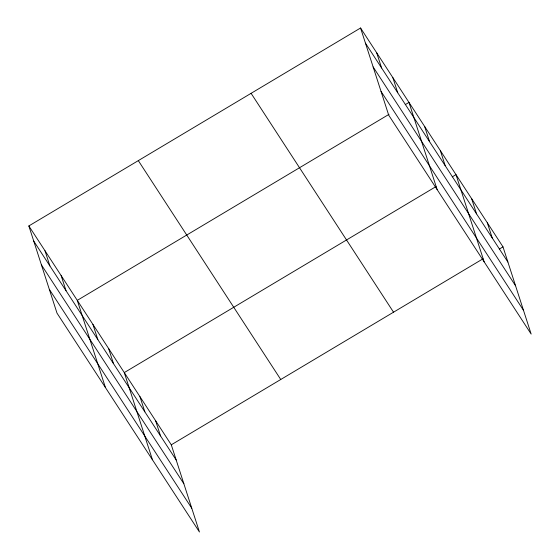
<?xml version="1.0" encoding="UTF-8"?>
<svg xmlns="http://www.w3.org/2000/svg" width="560" height="560" viewBox="0 0 560 560"><rect width="100%" height="100%" fill="white"/><g stroke="black" fill="none" stroke-linecap="round" stroke-linejoin="round"><path stroke-width="0.84" d="M28.847 225.946L171.283 444.815L199.444 532L57.001 313.131L28.847 225.946L360.556 28L502.999 246.869L531.153 334.054L388.717 115.185L360.556 28M389.018 114.331L77.273 300.363L105.434 387.541M405.286 104.622L408.989 102.417L437.143 189.602M436.023 186.564L124.278 372.589L152.439 459.774M452.291 176.848L455.994 174.643L484.148 261.828M171.283 444.815L483.028 258.79M499.296 249.081L502.999 246.869M365.449 43.155L507.892 262.031M373.128 66.927L515.571 285.796M381.038 91.413L523.481 310.289M251.09 93.324L393.533 312.193M138.313 160.622L280.749 379.498M33.74 241.101L176.176 459.97M41.419 264.873L183.855 483.742M49.329 289.359L191.765 508.228M487.326 222.796L492.226 237.951M471.66 198.723L476.553 213.878M440.321 150.57L445.221 165.725M424.655 126.49L429.548 141.652M392.84 77.609L397.74 92.771M376.698 52.808L381.598 67.963M155.617 420.742L160.51 435.897M139.944 396.662L144.844 411.824M108.612 348.509L113.505 363.671M92.939 324.436L97.839 339.591M61.131 275.555L66.024 290.71M44.989 250.747L49.882 265.909"/></g></svg>
